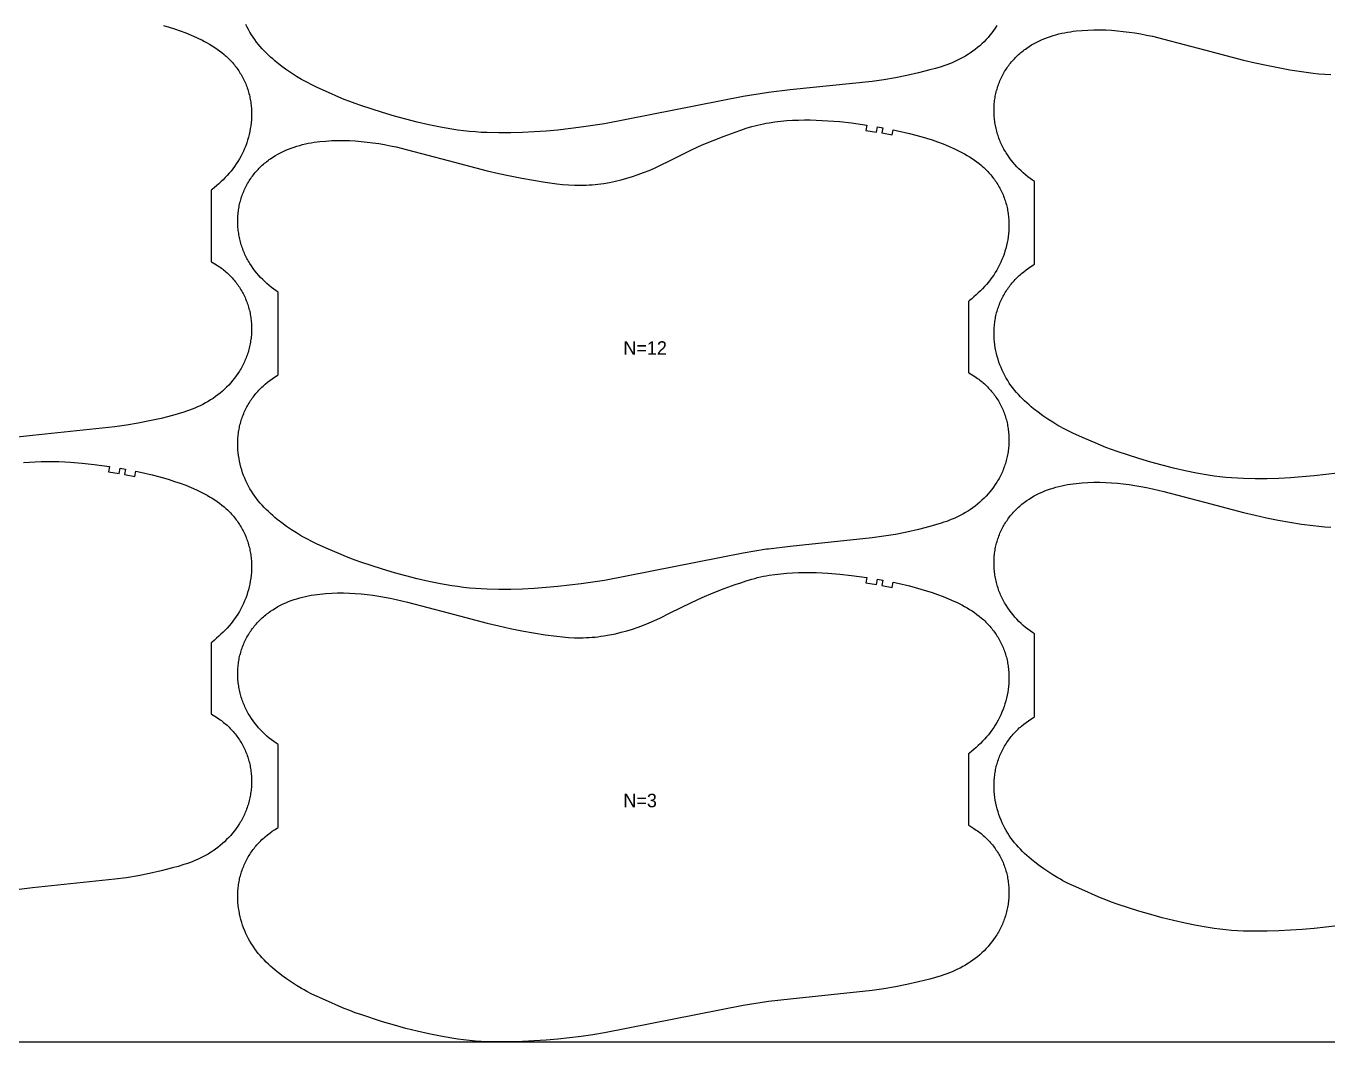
# Model space of a CAD drawing. Header units: inches. Extents: x 0 to 1973, y 0 to 1059.
# Drawn here: x 483.7 to 966.9, y 0 to 377.3 of the extents above; entities that cross this region are included whole.
import ezdxf

# ---------------------------------------------------------------- set-up
doc = ezdxf.new("R2010")
doc.units = ezdxf.units.IN

msp = doc.modelspace()

# ---------------------------------------------------------------- linework, layer by layer
at = {"layer": '1'}
for points in [[(0.5, 0), (1973.0375, 0), (1973.0375, 1058.8082), (0.5, 1058.8082), (0.5, 0)], [(833.641, 248.4945), (835.5164, 247.3669), (836.424, 246.7556), (836.8695, 246.4382), (837.3093, 246.113), (837.7431, 245.78), (838.1708, 245.4391), (838.5921, 245.0905), (839.0069, 244.7342), (839.4148, 244.3702), (839.8159, 243.9984), (840.2098, 243.619), (840.5963, 243.232), (840.9754, 242.8377), (841.3469, 242.4361), (841.7105, 242.0274), (842.0661, 241.6117), (842.4136, 241.1893), (842.7528, 240.7602), (843.0835, 240.3246), (843.4056, 239.8826), (843.7189, 239.4343), (844.0232, 238.98), (844.3184, 238.5198), (844.6043, 238.0538), (844.8807, 237.5821), (845.1475, 237.1049), (845.4045, 236.6224), (845.6517, 236.1348), (845.889, 235.6423), (846.1164, 235.145), (846.3339, 234.6433), (846.5413, 234.1373), (846.7387, 233.6272), (846.926, 233.1133), (847.1032, 232.5958), (847.2702, 232.075), (847.427, 231.5509), (847.5735, 231.0239), (847.7097, 230.4941), (847.8356, 229.9618), (847.9511, 229.4271), (848.0562, 228.8904), (848.1508, 228.3518), (848.235, 227.8116), (848.3088, 227.2698), (848.3723, 226.7267), (848.4254, 226.1825), (848.4682, 225.6373), (848.5008, 225.0914), (848.5232, 224.5449), (848.5354, 223.9981), (848.5375, 223.4511), (848.5295, 222.9041), (848.5114, 222.3573), (848.4833, 221.8109), (848.4452, 221.2651), (848.3972, 220.72), (848.3392, 220.1759), (848.2714, 219.6329), (848.1937, 219.0912), (848.1062, 218.5511), (848.0089, 218.0127), (847.9018, 217.4761), (847.7849, 216.9417), (847.6584, 216.4095), (847.522, 215.8798), (847.376, 215.3528), (847.2204, 214.8286), (847.055, 214.3074), (846.8801, 213.7895), (846.6955, 213.2749), (846.5014, 212.764), (846.2977, 212.2568), (846.0845, 211.7537), (845.8618, 211.2546), (845.6298, 210.7599), (845.3885, 210.2695), (845.1383, 209.7836), (844.8792, 209.3022), (844.6115, 208.8255), (844.3353, 208.3536), (844.0507, 207.8865), (843.4572, 206.9673), (842.8325, 206.0687), (842.1777, 205.1915), (841.4944, 204.3365), (840.7837, 203.5044), (840.0467, 202.6959), (839.2842, 201.9116), (838.4973, 201.1519), (837.6867, 200.4175), (836.8534, 199.709), (835.9984, 199.027), (835.1224, 198.3719), (834.2266, 197.7444), (833.5375, 197.2924), (833.312, 197.1445), (832.3798, 196.5721), (831.431, 196.0272), (830.467, 195.5098), (829.4887, 195.0198), (828.4975, 194.5572), (827.4944, 194.1221), (826.4805, 193.7139), (825.4572, 193.3304), (824.4254, 192.9691), (823.3865, 192.6274), (821.2917, 191.9925), (819.1821, 191.4047), (814.943, 190.3171), (810.6787, 189.3426), (806.3871, 188.4892), (802.0712, 187.7689), (797.7358, 187.183), (767.274, 183.9813), (759.2903, 183.04), (758.5841, 182.9567), (749.9448, 181.5644), (698.428, 171.4224), (694.1073, 170.7335), (689.7741, 170.1236), (681.0835, 169.0989), (676.725, 168.7141), (672.3594, 168.4179), (667.9893, 168.2048), (663.6155, 168.076), (659.2396, 168.04), (654.8653, 168.1297), (652.6802, 168.2332), (650.4975, 168.3789), (648.3182, 168.5679), (646.1433, 168.8014), (643.9735, 169.0796), (641.8093, 169.3998), (637.4985, 170.1518), (633.2122, 171.0304), (628.9488, 172.0143), (624.7068, 173.0872), (620.4881, 174.247), (616.01, 175.5788), (607.9648, 178.1823), (605.9027, 178.9125), (603.8562, 179.6825), (601.8277, 180.4981), (599.8136, 181.35), (596.0115, 183.04), (591.813, 184.9061), (589.8375, 185.8451), (587.8889, 186.8358), (586.9275, 187.3558), (585.9753, 187.8926), (584.0983, 189.0146), (582.258, 190.1974), (580.4544, 191.4367), (578.6886, 192.7293), (577.3, 193.8159), (576.9655, 194.0777), (576.1218, 194.774), (575.291, 195.4857), (574.4739, 196.2133), (573.6711, 196.9573), (572.8837, 197.7181), (572.1135, 198.4964), (571.3625, 199.2927), (570.6328, 200.1077), (569.9264, 200.942), (569.2455, 201.7963), (568.592, 202.671), (567.9681, 203.567), (567.3754, 204.4843), (566.8144, 205.422), (566.2851, 206.3787), (565.7877, 207.353), (565.3222, 208.3436), (564.8887, 209.349), (564.4873, 210.3678), (564.118, 211.3988), (563.7811, 212.4405), (563.477, 213.4919), (563.2064, 214.5521), (562.9699, 215.6201), (562.768, 216.695), (562.6014, 217.7757), (562.4708, 218.8614), (562.3765, 219.951), (562.3194, 221.0435), (562.3, 222.1376), (562.3046, 222.6846), (562.3188, 223.2315), (562.3428, 223.778), (562.3765, 224.3239), (562.4201, 224.8691), (562.4737, 225.4132), (562.5372, 225.9562), (562.6108, 226.4979), (562.6946, 227.038), (562.7886, 227.5764), (562.8929, 228.1129), (563.0076, 228.6473), (563.1327, 229.1794), (563.2682, 229.709), (563.4139, 230.2359), (563.5698, 230.76), (563.7358, 231.281), (563.9119, 231.7988), (564.0978, 232.3131), (564.2935, 232.8239), (564.499, 233.3309), (564.7142, 233.8339), (564.9389, 234.3327), (565.1731, 234.8272), (565.4167, 235.3172), (565.6696, 235.8024), (565.9317, 236.2827), (566.2029, 236.758), (566.4831, 237.2279), (566.7723, 237.6924), (567.0702, 238.1514), (567.3767, 238.6046), (567.6917, 239.052), (568.0151, 239.4933), (568.3466, 239.9284), (568.6862, 240.3573), (569.0338, 240.7796), (569.3891, 241.1953), (569.7521, 241.6043), (570.1227, 242.0063), (570.5006, 242.4013), (570.8857, 242.789), (571.2779, 243.1694), (571.6771, 243.5423), (572.0831, 243.9075), (572.4957, 244.2653), (573.3394, 244.9589), (574.2062, 245.6246), (575.0939, 246.2635), (576.0004, 246.8771), (576.9236, 247.4666), (577.3, 247.6941), (577.3, 278.4994), (576.6109, 278.9514), (575.7151, 279.579), (574.8391, 280.234), (573.9841, 280.916), (573.1508, 281.6245), (572.3402, 282.3589), (571.5533, 283.1186), (570.7908, 283.903), (570.0538, 284.7115), (569.3431, 285.5435), (568.6598, 286.3985), (568.0051, 287.2757), (567.3803, 288.1743), (566.7868, 289.0935), (566.5023, 289.5606), (566.226, 290.0325), (565.9583, 290.5092), (565.6992, 290.9906), (565.449, 291.4765), (565.2078, 291.9669), (564.9757, 292.4617), (564.753, 292.9607), (564.5398, 293.4638), (564.3361, 293.971), (564.142, 294.4819), (563.9574, 294.9965), (563.7825, 295.5144), (563.6171, 296.0356), (563.4615, 296.5598), (563.3155, 297.0868), (563.1791, 297.6165), (563.0526, 298.1487), (562.9357, 298.6832), (562.8286, 299.2197), (562.7313, 299.7581), (562.6438, 300.2983), (562.5661, 300.8399), (562.4983, 301.3829), (562.4403, 301.927), (562.3923, 302.4721), (562.3542, 303.0179), (562.3261, 303.5643), (562.308, 304.1111), (562.3, 304.6581), (562.3021, 305.2051), (562.3143, 305.752), (562.3367, 306.2984), (562.3693, 306.8443), (562.4121, 307.3895), (562.4652, 307.9337), (562.5287, 308.4768), (562.6025, 309.0186), (562.6867, 309.5589), (562.7813, 310.0975), (562.8864, 310.6342), (563.0019, 311.1688), (563.1278, 311.7011), (563.264, 312.2309), (563.4105, 312.7579), (563.5673, 313.282), (563.7343, 313.8029), (563.9115, 314.3204), (564.0988, 314.8342), (564.2962, 315.3443), (564.5036, 315.8503), (564.7211, 316.352), (564.9485, 316.8493), (565.1858, 317.3418), (565.433, 317.8295), (565.69, 318.312), (565.9568, 318.7891), (566.2332, 319.2608), (566.5191, 319.7268), (566.8143, 320.1871), (567.1186, 320.6414), (567.4319, 321.0896), (567.754, 321.5316), (568.0847, 321.9672), (568.4239, 322.3963), (568.7714, 322.8188), (569.127, 323.2344), (569.4906, 323.6431), (569.8621, 324.0447), (570.2412, 324.439), (570.6277, 324.826), (571.0216, 325.2054), (571.4227, 325.5772), (571.8306, 325.9412), (572.2454, 326.2976), (572.6667, 326.6462), (573.0944, 326.987), (573.5282, 327.32), (573.968, 327.6452), (574.4135, 327.9626), (575.3211, 328.5739), (576.2493, 329.1536), (577.1965, 329.7015), (578.1612, 330.2175), (579.1418, 330.7016), (580.1371, 331.1542), (581.1459, 331.5759), (582.167, 331.9672), (583.1992, 332.3287), (584.2413, 332.6609), (585.2921, 332.9645), (586.3505, 333.2399), (587.4153, 333.488), (588.4859, 333.7098), (589.5614, 333.9067), (590.6413, 334.0802), (591.7249, 334.2315), (592.8116, 334.3619), (594.9912, 334.5658), (597.1755, 334.7009), (599.3621, 334.7703), (601.5495, 334.7753), (603.7358, 334.7172), (605.9197, 334.5979), (608.1002, 334.4218), (610.2763, 334.1934), (612.4473, 333.9177), (614.6123, 333.5983), (616.7701, 333.2354), (618.9197, 332.828), (621.0598, 332.3753), (625.312, 331.3475), (640.3881, 327.3812), (654.9342, 323.5543), (659.1909, 322.5412), (663.465, 321.6034), (667.7559, 320.7469), (672.0617, 319.9694), (676.3812, 319.2745), (680.7185, 318.6974), (682.8952, 318.4674), (685.0763, 318.2896), (687.2607, 318.176), (688.3536, 318.147), (689.4468, 318.1385), (690.54, 318.1517), (691.633, 318.1867), (692.7253, 318.243), (693.8164, 318.3203), (694.906, 318.4183), (695.9937, 318.5366), (697.0789, 318.6749), (698.1614, 318.8328), (700.3167, 319.2058), (702.4582, 319.6516), (704.5848, 320.1657), (706.6954, 320.7437), (708.7887, 321.382), (710.8625, 322.0806), (712.9141, 322.8402), (714.941, 323.6616), (716.9421, 324.5431), (718.922, 325.4725), (722.7791, 327.3812), (730.688, 331.295), (734.6764, 333.0939), (738.713, 334.7831), (742.7869, 336.3778), (746.8954, 337.8841), (748.9631, 338.6025), (751.0427, 339.2841), (753.1372, 339.9134), (754.1911, 340.2036), (755.2499, 340.4748), (756.3139, 340.7256), (757.3828, 340.9561), (758.456, 341.1668), (759.5331, 341.3584), (761.6969, 341.6859), (763.8702, 341.9431), (766.0495, 342.1348), (768.233, 342.2672), (770.4193, 342.3471), (772.607, 342.3812), (774.795, 342.3751), (776.9823, 342.3296), (779.1683, 342.2446), (781.3523, 342.1197), (785.7124, 341.7565), (790.0615, 341.2719), (795.7751, 340.4968), (795.48, 338.5187), (799.3918, 337.8965), (799.7254, 339.8685), (801.6956, 339.5241), (801.3402, 337.5559), (805.2169, 336.806), (805.6227, 338.7644), (807.3201, 338.4017), (811.5766, 337.3903), (815.7995, 336.2427), (817.8971, 335.6181), (819.9822, 334.9541), (822.0513, 334.244), (824.1012, 333.4812), (826.128, 332.6594), (828.1275, 331.7731), (829.1156, 331.3041), (830.0951, 330.817), (831.0655, 330.3111), (832.0261, 329.7859), (832.9762, 329.2404), (833.9139, 328.6736), (834.8371, 328.0841), (835.7436, 327.4705), (836.6313, 326.8316), (837.4981, 326.1659), (838.3418, 325.4723), (838.7544, 325.1146), (839.1604, 324.7493), (839.5596, 324.3764), (839.9518, 323.9961), (840.3369, 323.6083), (840.7148, 323.2134), (841.0854, 322.8113), (841.4484, 322.4024), (841.8037, 321.9866), (842.1513, 321.5643), (842.4909, 321.1355), (842.8224, 320.7003), (843.1458, 320.259), (843.4608, 319.8116), (843.7673, 319.3584), (844.0652, 318.8995), (844.3544, 318.4349), (844.6346, 317.965), (844.9058, 317.4897), (845.1679, 317.0094), (845.4208, 316.5242), (845.6644, 316.0342), (845.8986, 315.5397), (846.1233, 315.0409), (846.3385, 314.5379), (846.544, 314.0309), (846.7397, 313.5201), (846.9256, 313.0058), (847.1017, 312.488), (847.2677, 311.967), (847.4236, 311.4429), (847.5693, 310.916), (847.7048, 310.3864), (847.8299, 309.8543), (847.9446, 309.32), (848.0489, 308.7835), (848.1429, 308.2451), (848.2267, 307.7049), (848.3003, 307.1633), (848.3638, 306.6203), (848.4174, 306.0761), (848.461, 305.531), (848.4947, 304.985), (848.5187, 304.4386), (848.5329, 303.8917), (848.5375, 303.3446), (848.5181, 302.2506), (848.461, 301.158), (848.3668, 300.0684), (848.2361, 298.9827), (848.0695, 297.902), (847.8676, 296.8271), (847.6311, 295.7591), (847.3605, 294.6989), (847.0564, 293.6475), (846.7195, 292.6058), (846.3502, 291.5749), (845.9488, 290.556), (845.5153, 289.5506), (845.0498, 288.5601), (844.5524, 287.5857), (844.0231, 286.629), (843.4621, 285.6913), (842.8694, 284.774), (842.2455, 283.8781), (841.592, 283.0033), (840.9111, 282.1491), (840.2047, 281.3147), (839.475, 280.4997), (838.724, 279.7034), (837.9538, 278.9251), (837.1664, 278.1643), (836.3636, 277.4203), (835.5465, 276.6927), (834.7157, 275.981), (833.872, 275.2847), (833.5375, 275.0229), (833.5375, 248.5498), (833.641, 248.4945)], [(833.641, 80.4545), (835.5164, 79.3269), (836.424, 78.7156), (836.8695, 78.3982), (837.3093, 78.073), (837.7431, 77.74), (838.1708, 77.3991), (838.5921, 77.0505), (839.0069, 76.6942), (839.4148, 76.3302), (839.8159, 75.9584), (840.2098, 75.579), (840.5963, 75.192), (840.9754, 74.7977), (841.3469, 74.3961), (841.7105, 73.9874), (842.0661, 73.5717), (842.4136, 73.1493), (842.7528, 72.7202), (843.0835, 72.2846), (843.4056, 71.8426), (843.7189, 71.3943), (844.0232, 70.94), (844.3184, 70.4798), (844.6043, 70.0138), (844.8807, 69.5421), (845.1475, 69.0649), (845.4045, 68.5824), (845.6517, 68.0948), (845.889, 67.6023), (846.1164, 67.105), (846.3339, 66.6033), (846.5413, 66.0973), (846.7387, 65.5872), (846.926, 65.0733), (847.1032, 64.5558), (847.2702, 64.035), (847.427, 63.5109), (847.5735, 62.9839), (847.7097, 62.4541), (847.8356, 61.9218), (847.9511, 61.3871), (848.0562, 60.8504), (848.1508, 60.3118), (848.235, 59.7716), (848.3088, 59.2298), (848.3723, 58.6867), (848.4254, 58.1425), (848.4682, 57.5973), (848.5008, 57.0514), (848.5232, 56.5049), (848.5354, 55.9581), (848.5375, 55.4111), (848.5295, 54.8641), (848.5114, 54.3173), (848.4833, 53.7709), (848.4452, 53.2251), (848.3972, 52.68), (848.3392, 52.1359), (848.2714, 51.5929), (848.1937, 51.0512), (848.1062, 50.5111), (848.0089, 49.9727), (847.9018, 49.4361), (847.7849, 48.9017), (847.6584, 48.3695), (847.522, 47.8398), (847.376, 47.3128), (847.2204, 46.7886), (847.055, 46.2674), (846.8801, 45.7495), (846.6955, 45.2349), (846.5014, 44.724), (846.2977, 44.2168), (846.0845, 43.7137), (845.8618, 43.2146), (845.6298, 42.7199), (845.3885, 42.2295), (845.1383, 41.7436), (844.8792, 41.2622), (844.6115, 40.7855), (844.3353, 40.3136), (844.0507, 39.8465), (843.4572, 38.9273), (842.8325, 38.0287), (842.1777, 37.1515), (841.4944, 36.2965), (840.7837, 35.4644), (840.0467, 34.6559), (839.2842, 33.8716), (838.4973, 33.1119), (837.6867, 32.3775), (836.8534, 31.669), (835.9984, 30.987), (835.1224, 30.3319), (834.2266, 29.7044), (833.5375, 29.2524), (833.312, 29.1045), (832.3798, 28.5321), (831.431, 27.9872), (830.467, 27.4698), (829.4887, 26.9798), (828.4975, 26.5172), (827.4944, 26.0821), (826.4805, 25.6739), (825.4572, 25.2904), (824.4254, 24.9291), (823.3865, 24.5874), (821.2917, 23.9525), (819.1821, 23.3647), (814.943, 22.2771), (810.6787, 21.3026), (806.3871, 20.4492), (802.0712, 19.7289), (797.7358, 19.143), (767.274, 15.9413), (759.2903, 15), (758.5841, 14.9167), (749.9448, 13.5244), (698.428, 3.3824), (694.1073, 2.6935), (689.7741, 2.0836), (681.0835, 1.0589), (676.725, 0.6741), (672.3594, 0.3779), (667.9893, 0.1648), (663.6155, 0.036), (659.2396, 0), (654.8653, 0.0897), (652.6802, 0.1932), (650.4975, 0.3389), (648.3182, 0.5279), (646.1433, 0.7614), (643.9735, 1.0396), (641.8093, 1.3598), (637.4985, 2.1118), (633.2122, 2.9904), (628.9488, 3.9743), (624.7068, 5.0472), (620.4881, 6.207), (616.01, 7.5388), (607.9648, 10.1423), (605.9027, 10.8725), (603.8562, 11.6425), (601.8277, 12.4581), (599.8136, 13.31), (596.0115, 15), (591.813, 16.8661), (589.8375, 17.8051), (587.8889, 18.7958), (586.9275, 19.3158), (585.9753, 19.8526), (584.0983, 20.9746), (582.258, 22.1574), (580.4544, 23.3967), (578.6886, 24.6893), (577.3, 25.7759), (576.9655, 26.0377), (576.1218, 26.734), (575.291, 27.4457), (574.4739, 28.1733), (573.6711, 28.9173), (572.8837, 29.6781), (572.1135, 30.4564), (571.3625, 31.2527), (570.6328, 32.0677), (569.9264, 32.902), (569.2455, 33.7563), (568.592, 34.631), (567.9681, 35.527), (567.3754, 36.4443), (566.8144, 37.382), (566.2851, 38.3387), (565.7877, 39.313), (565.3222, 40.3036), (564.8887, 41.309), (564.4873, 42.3278), (564.118, 43.3588), (563.7811, 44.4005), (563.477, 45.4519), (563.2064, 46.5121), (562.9699, 47.5801), (562.768, 48.655), (562.6014, 49.7357), (562.4708, 50.8214), (562.3765, 51.911), (562.3194, 53.0035), (562.3, 54.0976), (562.3046, 54.6446), (562.3188, 55.1915), (562.3428, 55.738), (562.3765, 56.2839), (562.4201, 56.8291), (562.4737, 57.3732), (562.5372, 57.9162), (562.6108, 58.4579), (562.6946, 58.998), (562.7886, 59.5364), (562.8929, 60.0729), (563.0076, 60.6073), (563.1327, 61.1394), (563.2682, 61.669), (563.4139, 62.1959), (563.5698, 62.72), (563.7358, 63.241), (563.9119, 63.7588), (564.0978, 64.2731), (564.2935, 64.7839), (564.499, 65.2909), (564.7142, 65.7939), (564.9389, 66.2927), (565.1731, 66.7872), (565.4167, 67.2772), (565.6696, 67.7624), (565.9317, 68.2427), (566.2029, 68.718), (566.4831, 69.1879), (566.7723, 69.6524), (567.0702, 70.1114), (567.3767, 70.5646), (567.6917, 71.012), (568.0151, 71.4533), (568.3466, 71.8884), (568.6862, 72.3173), (569.0338, 72.7396), (569.3891, 73.1553), (569.7521, 73.5643), (570.1227, 73.9663), (570.5006, 74.3613), (570.8857, 74.749), (571.2779, 75.1294), (571.6771, 75.5023), (572.0831, 75.8675), (572.4957, 76.2253), (573.3394, 76.9189), (574.2062, 77.5846), (575.0939, 78.2235), (576.0004, 78.8371), (576.9236, 79.4266), (577.3, 79.6541), (577.3, 110.4594), (576.6109, 110.9114), (575.7151, 111.539), (574.8391, 112.194), (573.9841, 112.876), (573.1508, 113.5845), (572.3402, 114.3189), (571.5533, 115.0786), (570.7908, 115.863), (570.0538, 116.6715), (569.3431, 117.5035), (568.6598, 118.3585), (568.0051, 119.2357), (567.3803, 120.1343), (566.7868, 121.0535), (566.5023, 121.5206), (566.226, 121.9925), (565.9583, 122.4692), (565.6992, 122.9506), (565.449, 123.4365), (565.2078, 123.9269), (564.9757, 124.4217), (564.753, 124.9207), (564.5398, 125.4238), (564.3361, 125.931), (564.142, 126.4419), (563.9574, 126.9565), (563.7825, 127.4744), (563.6171, 127.9956), (563.4615, 128.5198), (563.3155, 129.0468), (563.1791, 129.5765), (563.0526, 130.1087), (562.9357, 130.6432), (562.8286, 131.1797), (562.7313, 131.7181), (562.6438, 132.2583), (562.5661, 132.7999), (562.4983, 133.3429), (562.4403, 133.887), (562.3923, 134.4321), (562.3542, 134.9779), (562.3261, 135.5243), (562.308, 136.0711), (562.3, 136.6181), (562.3021, 137.1651), (562.3143, 137.712), (562.3367, 138.2584), (562.3693, 138.8043), (562.4121, 139.3495), (562.4652, 139.8937), (562.5287, 140.4368), (562.6025, 140.9786), (562.6867, 141.5189), (562.7813, 142.0575), (562.8864, 142.5942), (563.0019, 143.1288), (563.1278, 143.6611), (563.264, 144.1909), (563.4105, 144.7179), (563.5673, 145.242), (563.7343, 145.7629), (563.9115, 146.2804), (564.0988, 146.7942), (564.2962, 147.3043), (564.5036, 147.8103), (564.7211, 148.312), (564.9485, 148.8093), (565.1858, 149.3018), (565.433, 149.7895), (565.69, 150.272), (565.9568, 150.7491), (566.2332, 151.2208), (566.5191, 151.6868), (566.8143, 152.1471), (567.1186, 152.6014), (567.4319, 153.0496), (567.754, 153.4916), (568.0847, 153.9272), (568.4239, 154.3563), (568.7714, 154.7788), (569.127, 155.1944), (569.4906, 155.6031), (569.8621, 156.0047), (570.2412, 156.399), (570.6277, 156.786), (571.0216, 157.1654), (571.4227, 157.5372), (571.8306, 157.9012), (572.2454, 158.2576), (572.6667, 158.6062), (573.0944, 158.947), (573.5282, 159.28), (573.968, 159.6052), (574.4135, 159.9226), (575.3211, 160.5339), (576.2493, 161.1136), (577.1965, 161.6615), (578.1612, 162.1775), (579.1418, 162.6616), (580.1371, 163.1142), (581.1459, 163.5359), (582.167, 163.9272), (583.1992, 164.2887), (584.2413, 164.6209), (585.2921, 164.9245), (586.3505, 165.1999), (587.4153, 165.448), (588.4859, 165.6698), (589.5614, 165.8667), (590.6413, 166.0402), (591.7249, 166.1915), (592.8116, 166.3219), (594.9912, 166.5258), (597.1755, 166.6609), (599.3621, 166.7303), (601.5495, 166.7353), (603.7358, 166.6772), (605.9197, 166.5579), (608.1002, 166.3818), (610.2763, 166.1534), (612.4473, 165.8777), (614.6123, 165.5583), (616.7701, 165.1954), (618.9197, 164.788), (621.0598, 164.3353), (625.312, 163.3075), (640.3881, 159.3412), (654.9342, 155.5143), (659.1909, 154.5012), (663.465, 153.5634), (667.7559, 152.7069), (672.0617, 151.9294), (676.3812, 151.2345), (680.7185, 150.6574), (682.8952, 150.4274), (685.0763, 150.2496), (687.2607, 150.136), (688.3536, 150.107), (689.4468, 150.0985), (690.54, 150.1117), (691.633, 150.1467), (692.7253, 150.203), (693.8164, 150.2803), (694.906, 150.3783), (695.9937, 150.4966), (697.0789, 150.6349), (698.1614, 150.7928), (700.3167, 151.1658), (702.4582, 151.6116), (704.5848, 152.1257), (706.6954, 152.7037), (708.7887, 153.342), (710.8625, 154.0406), (712.9141, 154.8002), (714.941, 155.6216), (716.9421, 156.5031), (718.922, 157.4325), (722.7791, 159.3412), (730.688, 163.255), (734.6764, 165.0539), (738.713, 166.7431), (742.7869, 168.3378), (746.8954, 169.8441), (748.9631, 170.5625), (751.0427, 171.2441), (753.1372, 171.8734), (754.1911, 172.1636), (755.2499, 172.4348), (756.3139, 172.6856), (757.3828, 172.9161), (758.456, 173.1268), (759.5331, 173.3184), (761.6969, 173.6459), (763.8702, 173.9031), (766.0495, 174.0948), (768.233, 174.2272), (770.4193, 174.3071), (772.607, 174.3412), (774.795, 174.3351), (776.9823, 174.2896), (779.1683, 174.2046), (781.3523, 174.0797), (785.7124, 173.7165), (790.0615, 173.2319), (795.7751, 172.4568), (795.48, 170.4787), (799.3918, 169.8565), (799.7254, 171.8285), (801.6956, 171.4841), (801.3402, 169.5159), (805.2169, 168.766), (805.6227, 170.7244), (807.3201, 170.3617), (811.5766, 169.3503), (815.7995, 168.2027), (817.8971, 167.5781), (819.9822, 166.9141), (822.0513, 166.204), (824.1012, 165.4412), (826.128, 164.6194), (828.1275, 163.7331), (829.1156, 163.2641), (830.0951, 162.777), (831.0655, 162.2711), (832.0261, 161.7459), (832.9762, 161.2004), (833.9139, 160.6336), (834.8371, 160.0441), (835.7436, 159.4305), (836.6313, 158.7916), (837.4981, 158.1259), (838.3418, 157.4323), (838.7544, 157.0746), (839.1604, 156.7093), (839.5596, 156.3364), (839.9518, 155.9561), (840.3369, 155.5683), (840.7148, 155.1734), (841.0854, 154.7713), (841.4484, 154.3624), (841.8037, 153.9466), (842.1513, 153.5243), (842.4909, 153.0955), (842.8224, 152.6603), (843.1458, 152.219), (843.4608, 151.7716), (843.7673, 151.3184), (844.0652, 150.8595), (844.3544, 150.3949), (844.6346, 149.925), (844.9058, 149.4497), (845.1679, 148.9694), (845.4208, 148.4842), (845.6644, 147.9942), (845.8986, 147.4997), (846.1233, 147.0009), (846.3385, 146.4979), (846.544, 145.9909), (846.7397, 145.4801), (846.9256, 144.9658), (847.1017, 144.448), (847.2677, 143.927), (847.4236, 143.4029), (847.5693, 142.876), (847.7048, 142.3464), (847.8299, 141.8143), (847.9446, 141.28), (848.0489, 140.7435), (848.1429, 140.2051), (848.2267, 139.6649), (848.3003, 139.1233), (848.3638, 138.5803), (848.4174, 138.0361), (848.461, 137.491), (848.4947, 136.945), (848.5187, 136.3986), (848.5329, 135.8517), (848.5375, 135.3046), (848.5181, 134.2106), (848.461, 133.118), (848.3668, 132.0284), (848.2361, 130.9427), (848.0695, 129.862), (847.8676, 128.7871), (847.6311, 127.7191), (847.3605, 126.6589), (847.0564, 125.6075), (846.7195, 124.5658), (846.3502, 123.5349), (845.9488, 122.516), (845.5153, 121.5106), (845.0498, 120.5201), (844.5524, 119.5457), (844.0231, 118.589), (843.4621, 117.6513), (842.8694, 116.734), (842.2455, 115.8381), (841.592, 114.9633), (840.9111, 114.1091), (840.2047, 113.2747), (839.475, 112.4597), (838.724, 111.6634), (837.9538, 110.8851), (837.1664, 110.1243), (836.3636, 109.3803), (835.5465, 108.6527), (834.7157, 107.941), (833.872, 107.2447), (833.5375, 106.9829), (833.5375, 80.5098), (833.641, 80.4545)]]:
    msp.add_lwpolyline(points, close=True, dxfattribs=at)
for points in [[(534.6995, 377.5097), (536.7971, 376.8851), (538.8822, 376.2211), (540.9513, 375.511), (543.0012, 374.7482), (545.028, 373.9264), (547.0275, 373.0401), (548.0156, 372.5711), (548.9951, 372.084), (549.9655, 371.5781), (550.9261, 371.0529), (551.8762, 370.5074), (552.8139, 369.9406), (553.7371, 369.3511), (554.6436, 368.7375), (555.5313, 368.0986), (556.3981, 367.4329), (557.2418, 366.7393), (557.6544, 366.3816), (558.0604, 366.0163), (558.4596, 365.6434), (558.8518, 365.2631), (559.2369, 364.8753), (559.6148, 364.4804), (559.9854, 364.0783), (560.3484, 363.6694), (560.7037, 363.2536), (561.0513, 362.8313), (561.3909, 362.4025), (561.7224, 361.9673), (562.0458, 361.526), (562.3608, 361.0786), (562.6673, 360.6254), (562.9652, 360.1665), (563.2544, 359.7019), (563.5346, 359.232), (563.8058, 358.7567), (564.0679, 358.2764), (564.3208, 357.7912), (564.5644, 357.3012), (564.7986, 356.8067), (565.0233, 356.3079), (565.2385, 355.8049), (565.444, 355.2979), (565.6397, 354.7871), (565.8256, 354.2728), (566.0017, 353.755), (566.1677, 353.234), (566.3236, 352.7099), (566.4693, 352.183), (566.6048, 351.6534), (566.7299, 351.1213), (566.8446, 350.587), (566.9489, 350.0505), (567.0429, 349.5121), (567.1267, 348.9719), (567.2003, 348.4303), (567.2638, 347.8873), (567.3174, 347.3431), (567.361, 346.798), (567.3947, 346.252), (567.4187, 345.7056), (567.4329, 345.1587), (567.4375, 344.6116), (567.4181, 343.5176), (567.361, 342.425), (567.2668, 341.3354), (567.1361, 340.2497), (566.9695, 339.169), (566.7676, 338.0941), (566.5311, 337.0261), (566.2605, 335.9659), (565.9564, 334.9145), (565.6195, 333.8728), (565.2502, 332.8419), (564.8488, 331.823), (564.4153, 330.8176), (563.9498, 329.8271), (563.4524, 328.8527), (562.9231, 327.896), (562.3621, 326.9583), (561.7694, 326.041), (561.1455, 325.1451), (560.492, 324.2703), (559.8111, 323.4161), (559.1047, 322.5817), (558.375, 321.7667), (557.624, 320.9704), (556.8538, 320.1921), (556.0664, 319.4313), (555.2636, 318.6873), (554.4465, 317.9597), (553.6157, 317.248), (552.772, 316.5517), (552.4375, 316.2899), (552.4375, 289.8168), (552.541, 289.7615), (552.541, 289.7615), (554.4164, 288.6339), (555.324, 288.0226), (555.7695, 287.7052), (556.2093, 287.38), (556.6431, 287.047), (557.0708, 286.7061), (557.4921, 286.3575), (557.9069, 286.0012), (558.3148, 285.6372), (558.7159, 285.2654), (559.1098, 284.886), (559.4963, 284.499), (559.8754, 284.1047), (560.2469, 283.7031), (560.6105, 283.2944), (560.9661, 282.8787), (561.3136, 282.4563), (561.6528, 282.0272), (561.9835, 281.5916), (562.3056, 281.1496), (562.6189, 280.7013), (562.9232, 280.247), (563.2184, 279.7868), (563.5043, 279.3208), (563.7807, 278.8491), (564.0475, 278.3719), (564.3045, 277.8894), (564.5517, 277.4018), (564.789, 276.9093), (565.0164, 276.412), (565.2339, 275.9103), (565.4413, 275.4043), (565.6387, 274.8942), (565.826, 274.3803), (566.0032, 273.8628), (566.1702, 273.342), (566.327, 272.8179), (566.4735, 272.2909), (566.6097, 271.7611), (566.7356, 271.2288), (566.8511, 270.6941), (566.9562, 270.1574), (567.0508, 269.6188), (567.135, 269.0786), (567.2088, 268.5368), (567.2723, 267.9937), (567.3254, 267.4495), (567.3682, 266.9043), (567.4008, 266.3584), (567.4232, 265.8119), (567.4354, 265.2651), (567.4375, 264.7181), (567.4295, 264.1711), (567.4114, 263.6243), (567.3833, 263.0779), (567.3452, 262.5321), (567.2972, 261.987), (567.2392, 261.4429), (567.1714, 260.8999), (567.0937, 260.3582), (567.0062, 259.8181), (566.9089, 259.2797), (566.8018, 258.7431), (566.6849, 258.2087), (566.5584, 257.6765), (566.422, 257.1468), (566.276, 256.6198), (566.1204, 256.0956), (565.955, 255.5744), (565.7801, 255.0565), (565.5955, 254.5419), (565.4014, 254.031), (565.1977, 253.5238), (564.9845, 253.0207), (564.7618, 252.5216), (564.5298, 252.0269), (564.2885, 251.5365), (564.0383, 251.0506), (563.7792, 250.5692), (563.5115, 250.0925), (563.2353, 249.6206), (562.9507, 249.1535), (562.3572, 248.2343), (561.7325, 247.3357), (561.0777, 246.4585), (560.3944, 245.6035), (559.6837, 244.7714), (558.9467, 243.9629), (558.1842, 243.1786), (557.3973, 242.4189), (556.5867, 241.6845), (555.7534, 240.976), (554.8984, 240.294), (554.0224, 239.6389), (553.1266, 239.0114), (552.4375, 238.5594), (552.212, 238.4115), (551.2798, 237.8391), (550.331, 237.2942), (549.367, 236.7768), (548.3887, 236.2868), (547.3975, 235.8242), (546.3944, 235.3891), (545.3805, 234.9809), (544.3572, 234.5974), (543.3254, 234.2361), (542.2865, 233.8944), (540.1917, 233.2595), (538.0821, 232.6717), (533.843, 231.5841), (529.5787, 230.6096), (525.2871, 229.7562), (520.9712, 229.0359), (516.6358, 228.45), (486.174, 225.2483), (478.1903, 224.307)], [(844.0507, 377.4265), (843.4572, 376.5073), (842.8325, 375.6087), (842.1777, 374.7315), (841.4944, 373.8765), (840.7837, 373.0444), (840.0467, 372.2359), (839.2842, 371.4516), (838.4973, 370.6919), (837.6867, 369.9575), (836.8534, 369.249), (835.9984, 368.567), (835.1224, 367.9119), (834.2266, 367.2844), (833.5375, 366.8324), (833.312, 366.6845), (832.3798, 366.1121), (831.431, 365.5672), (830.467, 365.0498), (829.4887, 364.5598), (828.4975, 364.0972), (827.4944, 363.6621), (826.4805, 363.2539), (825.4572, 362.8704), (824.4254, 362.5091), (823.3865, 362.1674), (821.2917, 361.5325), (819.1821, 360.9447), (814.943, 359.8571), (810.6787, 358.8826), (806.3871, 358.0292), (802.0712, 357.3089), (797.7358, 356.723), (767.274, 353.5213), (759.2903, 352.58), (758.5841, 352.4967), (749.9448, 351.1044), (698.428, 340.9624), (694.1073, 340.2735), (689.7741, 339.6636), (681.0835, 338.6389), (676.725, 338.2541), (672.3594, 337.9579), (667.9893, 337.7448), (663.6155, 337.616), (659.2396, 337.58), (654.8653, 337.6697), (652.6802, 337.7732), (650.4975, 337.9189), (648.3182, 338.1079), (646.1433, 338.3414), (643.9735, 338.6196), (641.8093, 338.9398), (637.4985, 339.6918), (633.2122, 340.5704), (628.9488, 341.5543), (624.7068, 342.6272), (620.4881, 343.787), (616.01, 345.1188), (607.9648, 347.7223), (605.9027, 348.4525), (603.8562, 349.2225), (601.8277, 350.0381), (599.8136, 350.89), (596.0115, 352.58), (591.813, 354.4461), (589.8375, 355.3851), (587.8889, 356.3758), (586.9275, 356.8958), (585.9753, 357.4326), (584.0983, 358.5546), (582.258, 359.7374), (580.4544, 360.9767), (578.6886, 362.2693), (577.3, 363.3559), (576.9655, 363.6177), (576.1218, 364.314), (575.291, 365.0257), (574.4739, 365.7533), (573.6711, 366.4973), (572.8837, 367.2581), (572.1135, 368.0364), (571.3625, 368.8327), (570.6328, 369.6477), (569.9264, 370.482), (569.2455, 371.3363), (568.592, 372.211), (567.9681, 373.107), (567.3754, 374.0243), (566.8144, 374.962), (566.2851, 375.9187), (565.7877, 376.893), (565.3222, 377.8836)], [(970.4741, 211.2166), (961.7835, 210.1919), (957.425, 209.8071), (953.0594, 209.5109), (948.6893, 209.2978), (944.3155, 209.169), (939.9396, 209.133), (935.5653, 209.2227), (933.3802, 209.3262), (931.1975, 209.4719), (929.0182, 209.6609), (926.8433, 209.8944), (924.6735, 210.1726), (922.5093, 210.4928), (918.1985, 211.2448), (913.9122, 212.1234), (909.6488, 213.1073), (905.4068, 214.1802), (901.1881, 215.34), (896.71, 216.6718), (888.6648, 219.2753), (886.6027, 220.0055), (884.5562, 220.7755), (882.5277, 221.5911), (880.5136, 222.443), (876.7115, 224.133), (872.513, 225.9991), (870.5375, 226.9381), (868.5889, 227.9288), (867.6275, 228.4488), (866.6753, 228.9856), (864.7983, 230.1076), (862.958, 231.2904), (861.1544, 232.5297), (859.3886, 233.8223), (858, 234.9089), (857.6655, 235.1707), (856.8218, 235.867), (855.991, 236.5787), (855.1739, 237.3063), (854.3711, 238.0503), (853.5837, 238.8111), (852.8135, 239.5894), (852.0625, 240.3857), (851.3328, 241.2007), (850.6264, 242.035), (849.9455, 242.8893), (849.292, 243.764), (848.6681, 244.66), (848.0754, 245.5773), (847.5144, 246.515), (846.9851, 247.4717), (846.4877, 248.446), (846.0222, 249.4366), (845.5887, 250.442), (845.1873, 251.4608), (844.818, 252.4918), (844.4811, 253.5335), (844.177, 254.5849), (843.9064, 255.6451), (843.6699, 256.7131), (843.468, 257.788), (843.3014, 258.8687), (843.1708, 259.9544), (843.0765, 261.044), (843.0194, 262.1365), (843, 263.2306), (843.0046, 263.7776), (843.0188, 264.3245), (843.0428, 264.871), (843.0765, 265.4169), (843.1201, 265.9621), (843.1737, 266.5062), (843.2372, 267.0492), (843.3108, 267.5909), (843.3946, 268.131), (843.4886, 268.6694), (843.5929, 269.2059), (843.7076, 269.7403), (843.8327, 270.2724), (843.9682, 270.802), (844.1139, 271.3289), (844.2698, 271.853), (844.4358, 272.374), (844.6119, 272.8918), (844.7978, 273.4061), (844.9935, 273.9169), (845.199, 274.4239), (845.4142, 274.9269), (845.6389, 275.4257), (845.8731, 275.9202), (846.1167, 276.4102), (846.3696, 276.8954), (846.6317, 277.3757), (846.9029, 277.851), (847.1831, 278.3209), (847.4723, 278.7854), (847.7702, 279.2444), (848.0767, 279.6976), (848.3917, 280.145), (848.7151, 280.5863), (849.0466, 281.0214), (849.3862, 281.4503), (849.7338, 281.8726), (850.0891, 282.2883), (850.4521, 282.6973), (850.8227, 283.0993), (851.2006, 283.4943), (851.5857, 283.882), (851.9779, 284.2624), (852.3771, 284.6353), (852.7831, 285.0005), (853.1957, 285.3583), (854.0394, 286.0519), (854.9062, 286.7176), (855.7939, 287.3565), (856.7004, 287.9701), (857.6236, 288.5596), (858, 288.7871), (858, 319.5924), (857.3109, 320.0444), (856.4151, 320.672), (855.5391, 321.327), (854.6841, 322.009), (853.8508, 322.7175), (853.0402, 323.4519), (852.2533, 324.2116), (851.4908, 324.996), (850.7538, 325.8045), (850.0431, 326.6365), (849.3598, 327.4915), (848.7051, 328.3687), (848.0803, 329.2673), (847.4868, 330.1865), (847.2023, 330.6536), (846.926, 331.1255), (846.6583, 331.6022), (846.3992, 332.0836), (846.149, 332.5695), (845.9078, 333.0599), (845.6757, 333.5547), (845.453, 334.0537), (845.2398, 334.5568), (845.0361, 335.064), (844.842, 335.5749), (844.6574, 336.0895), (844.4825, 336.6074), (844.3171, 337.1286), (844.1615, 337.6528), (844.0155, 338.1798), (843.8791, 338.7095), (843.7526, 339.2417), (843.6357, 339.7762), (843.5286, 340.3127), (843.4313, 340.8511), (843.3438, 341.3913), (843.2661, 341.9329), (843.1983, 342.4759), (843.1403, 343.02), (843.0923, 343.5651), (843.0542, 344.1109), (843.0261, 344.6573), (843.008, 345.2041), (843, 345.7511), (843.0021, 346.2981), (843.0143, 346.845), (843.0367, 347.3914), (843.0693, 347.9373), (843.1121, 348.4825), (843.1652, 349.0267), (843.2287, 349.5698), (843.3025, 350.1116), (843.3867, 350.6519), (843.4813, 351.1905), (843.5864, 351.7272), (843.7019, 352.2618), (843.8278, 352.7941), (843.964, 353.3239), (844.1105, 353.8509), (844.2673, 354.375), (844.4343, 354.8959), (844.6115, 355.4134), (844.7988, 355.9272), (844.9962, 356.4373), (845.2036, 356.9433), (845.4211, 357.445), (845.6485, 357.9423), (845.8858, 358.4348), (846.133, 358.9225), (846.39, 359.405), (846.6568, 359.8821), (846.9332, 360.3538), (847.2191, 360.8198), (847.5143, 361.2801), (847.8186, 361.7344), (848.1319, 362.1826), (848.454, 362.6246), (848.7847, 363.0602), (849.1239, 363.4893), (849.4714, 363.9118), (849.827, 364.3274), (850.1906, 364.7361), (850.5621, 365.1377), (850.9412, 365.532), (851.3277, 365.919), (851.7216, 366.2984), (852.1227, 366.6702), (852.5306, 367.0342), (852.9454, 367.3906), (853.3667, 367.7392), (853.7944, 368.08), (854.2282, 368.413), (854.668, 368.7382), (855.1135, 369.0556), (856.0211, 369.6669), (856.9493, 370.2466), (857.8965, 370.7945), (858.8612, 371.3105), (859.8418, 371.7946), (860.8371, 372.2472), (861.8459, 372.6689), (862.867, 373.0602), (863.8992, 373.4217), (864.9413, 373.7539), (865.9921, 374.0575), (867.0505, 374.3329), (868.1153, 374.581), (869.1859, 374.8028), (870.2614, 374.9997), (871.3413, 375.1732), (872.4249, 375.3245), (873.5116, 375.4549), (875.6912, 375.6588), (877.8755, 375.7939), (880.0621, 375.8633), (882.2495, 375.8683), (884.4358, 375.8102), (886.6197, 375.6909), (888.8002, 375.5148), (890.9763, 375.2864), (893.1473, 375.0107), (895.3123, 374.6913), (897.4701, 374.3284), (899.6197, 373.921), (901.7598, 373.4683), (906.012, 372.4405), (921.0881, 368.4742), (935.6342, 364.6473), (939.8909, 363.6342), (944.165, 362.6964), (948.4559, 361.8399), (952.7617, 361.0624), (957.0812, 360.3675), (961.4185, 359.7904), (963.5952, 359.5604), (965.7763, 359.3826), (967.9607, 359.269)], [(482.7702, 215.1701), (484.9495, 215.3618), (487.133, 215.4942), (489.3193, 215.5741), (491.507, 215.6082), (493.695, 215.6021), (495.8823, 215.5566), (498.0683, 215.4716), (500.2523, 215.3467), (504.6124, 214.9835), (508.9615, 214.4989), (514.6751, 213.7238), (514.38, 211.7457), (518.2918, 211.1235), (518.6254, 213.0955), (520.5956, 212.7511), (520.2402, 210.7829), (524.1169, 210.033), (524.5227, 211.9914), (526.2201, 211.6287), (530.4766, 210.6173), (534.6995, 209.4697), (536.7971, 208.8451), (538.8822, 208.1811), (540.9513, 207.471), (543.0012, 206.7082), (545.028, 205.8864), (547.0275, 205.0001), (548.0156, 204.5311), (548.9951, 204.044), (549.9655, 203.5381), (550.9261, 203.0129), (551.8762, 202.4674), (552.8139, 201.9006), (553.7371, 201.3111), (554.6436, 200.6975), (555.5313, 200.0586), (556.3981, 199.3929), (557.2418, 198.6993), (557.6544, 198.3416), (558.0604, 197.9763), (558.4596, 197.6034), (558.8518, 197.2231), (559.2369, 196.8353), (559.6148, 196.4404), (559.9854, 196.0383), (560.3484, 195.6294), (560.7037, 195.2136), (561.0513, 194.7913), (561.3909, 194.3625), (561.7224, 193.9273), (562.0458, 193.486), (562.3608, 193.0386), (562.6673, 192.5854), (562.9652, 192.1265), (563.2544, 191.6619), (563.5346, 191.192), (563.8058, 190.7167), (564.0679, 190.2364), (564.3208, 189.7512), (564.5644, 189.2612), (564.7986, 188.7667), (565.0233, 188.2679), (565.2385, 187.7649), (565.444, 187.2579), (565.6397, 186.7471), (565.8256, 186.2328), (566.0017, 185.715), (566.1677, 185.194), (566.3236, 184.6699), (566.4693, 184.143), (566.6048, 183.6134), (566.7299, 183.0813), (566.8446, 182.547), (566.9489, 182.0105), (567.0429, 181.4721), (567.1267, 180.9319), (567.2003, 180.3903), (567.2638, 179.8473), (567.3174, 179.3031), (567.361, 178.758), (567.3947, 178.212), (567.4187, 177.6656), (567.4329, 177.1187), (567.4375, 176.5716), (567.4181, 175.4776), (567.361, 174.385), (567.2668, 173.2954), (567.1361, 172.2097), (566.9695, 171.129), (566.7676, 170.0541), (566.5311, 168.9861), (566.2605, 167.9259), (565.9564, 166.8745), (565.6195, 165.8328), (565.2502, 164.8019), (564.8488, 163.783), (564.4153, 162.7776), (563.9498, 161.7871), (563.4524, 160.8127), (562.9231, 159.856), (562.3621, 158.9183), (561.7694, 158.001), (561.1455, 157.1051), (560.492, 156.2303), (559.8111, 155.3761), (559.1047, 154.5417), (558.375, 153.7267), (557.624, 152.9304), (556.8538, 152.1521), (556.0664, 151.3913), (555.2636, 150.6473), (554.4465, 149.9197), (553.6157, 149.208), (552.772, 148.5117), (552.4375, 148.2499), (552.4375, 121.7768), (552.541, 121.7215), (552.541, 121.7215), (554.4164, 120.5939), (555.324, 119.9826), (555.7695, 119.6652), (556.2093, 119.34), (556.6431, 119.007), (557.0708, 118.6661), (557.4921, 118.3175), (557.9069, 117.9612), (558.3148, 117.5972), (558.7159, 117.2254), (559.1098, 116.846), (559.4963, 116.459), (559.8754, 116.0647), (560.2469, 115.6631), (560.6105, 115.2544), (560.9661, 114.8387), (561.3136, 114.4163), (561.6528, 113.9872), (561.9835, 113.5516), (562.3056, 113.1096), (562.6189, 112.6613), (562.9232, 112.207), (563.2184, 111.7468), (563.5043, 111.2808), (563.7807, 110.8091), (564.0475, 110.3319), (564.3045, 109.8494), (564.5517, 109.3618), (564.789, 108.8693), (565.0164, 108.372), (565.2339, 107.8703), (565.4413, 107.3643), (565.6387, 106.8542), (565.826, 106.3403), (566.0032, 105.8228), (566.1702, 105.302), (566.327, 104.7779), (566.4735, 104.2509), (566.6097, 103.7211), (566.7356, 103.1888), (566.8511, 102.6541), (566.9562, 102.1174), (567.0508, 101.5788), (567.135, 101.0386), (567.2088, 100.4968), (567.2723, 99.9537), (567.3254, 99.4095), (567.3682, 98.8643), (567.4008, 98.3184), (567.4232, 97.7719), (567.4354, 97.2251), (567.4375, 96.6781), (567.4295, 96.1311), (567.4114, 95.5843), (567.3833, 95.0379), (567.3452, 94.4921), (567.2972, 93.947), (567.2392, 93.4029), (567.1714, 92.8599), (567.0937, 92.3182), (567.0062, 91.7781), (566.9089, 91.2397), (566.8018, 90.7031), (566.6849, 90.1687), (566.5584, 89.6365), (566.422, 89.1068), (566.276, 88.5798), (566.1204, 88.0556), (565.955, 87.5344), (565.7801, 87.0165), (565.5955, 86.5019), (565.4014, 85.991), (565.1977, 85.4838), (564.9845, 84.9807), (564.7618, 84.4816), (564.5298, 83.9869), (564.2885, 83.4965), (564.0383, 83.0106), (563.7792, 82.5292), (563.5115, 82.0525), (563.2353, 81.5806), (562.9507, 81.1135), (562.3572, 80.1943), (561.7325, 79.2957), (561.0777, 78.4185), (560.3944, 77.5635), (559.6837, 76.7314), (558.9467, 75.9229), (558.1842, 75.1386), (557.3973, 74.3789), (556.5867, 73.6445), (555.7534, 72.936), (554.8984, 72.254), (554.0224, 71.5989), (553.1266, 70.9714), (552.4375, 70.5194), (552.212, 70.3715), (551.2798, 69.7991), (550.331, 69.2542), (549.367, 68.7368), (548.3887, 68.2468), (547.3975, 67.7842), (546.3944, 67.3491), (545.3805, 66.9409), (544.3572, 66.5574), (543.3254, 66.1961), (542.2865, 65.8544), (540.1917, 65.2195), (538.0821, 64.6317), (533.843, 63.5441), (529.5787, 62.5696), (525.2871, 61.7162), (520.9712, 60.9959), (516.6358, 60.41), (486.174, 57.2083), (478.1903, 56.267)], [(970.4741, 43.1766), (961.7835, 42.1519), (957.425, 41.7671), (953.0594, 41.4709), (948.6893, 41.2578), (944.3155, 41.129), (939.9396, 41.093), (935.5653, 41.1827), (933.3802, 41.2862), (931.1975, 41.4319), (929.0182, 41.6209), (926.8433, 41.8544), (924.6735, 42.1326), (922.5093, 42.4528), (918.1985, 43.2048), (913.9122, 44.0834), (909.6488, 45.0673), (905.4068, 46.1402), (901.1881, 47.3), (896.71, 48.6318), (888.6648, 51.2353), (886.6027, 51.9655), (884.5562, 52.7355), (882.5277, 53.5511), (880.5136, 54.403), (876.7115, 56.093), (872.513, 57.9591), (870.5375, 58.8981), (868.5889, 59.8888), (867.6275, 60.4088), (866.6753, 60.9456), (864.7983, 62.0676), (862.958, 63.2504), (861.1544, 64.4897), (859.3886, 65.7823), (858, 66.8689), (857.6655, 67.1307), (856.8218, 67.827), (855.991, 68.5387), (855.1739, 69.2663), (854.3711, 70.0103), (853.5837, 70.7711), (852.8135, 71.5494), (852.0625, 72.3457), (851.3328, 73.1607), (850.6264, 73.995), (849.9455, 74.8493), (849.292, 75.724), (848.6681, 76.62), (848.0754, 77.5373), (847.5144, 78.475), (846.9851, 79.4317), (846.4877, 80.406), (846.0222, 81.3966), (845.5887, 82.402), (845.1873, 83.4208), (844.818, 84.4518), (844.4811, 85.4935), (844.177, 86.5449), (843.9064, 87.6051), (843.6699, 88.6731), (843.468, 89.748), (843.3014, 90.8287), (843.1708, 91.9144), (843.0765, 93.004), (843.0194, 94.0965), (843, 95.1906), (843.0046, 95.7376), (843.0188, 96.2845), (843.0428, 96.831), (843.0765, 97.3769), (843.1201, 97.9221), (843.1737, 98.4662), (843.2372, 99.0092), (843.3108, 99.5509), (843.3946, 100.091), (843.4886, 100.6294), (843.5929, 101.1659), (843.7076, 101.7003), (843.8327, 102.2324), (843.9682, 102.762), (844.1139, 103.2889), (844.2698, 103.813), (844.4358, 104.334), (844.6119, 104.8518), (844.7978, 105.3661), (844.9935, 105.8769), (845.199, 106.3839), (845.4142, 106.8869), (845.6389, 107.3857), (845.8731, 107.8802), (846.1167, 108.3702), (846.3696, 108.8554), (846.6317, 109.3357), (846.9029, 109.811), (847.1831, 110.2809), (847.4723, 110.7454), (847.7702, 111.2044), (848.0767, 111.6576), (848.3917, 112.105), (848.7151, 112.5463), (849.0466, 112.9814), (849.3862, 113.4103), (849.7338, 113.8326), (850.0891, 114.2483), (850.4521, 114.6573), (850.8227, 115.0593), (851.2006, 115.4543), (851.5857, 115.842), (851.9779, 116.2224), (852.3771, 116.5953), (852.7831, 116.9605), (853.1957, 117.3183), (854.0394, 118.0119), (854.9062, 118.6776), (855.7939, 119.3165), (856.7004, 119.9301), (857.6236, 120.5196), (858, 120.7471), (858, 151.5524), (857.3109, 152.0044), (856.4151, 152.632), (855.5391, 153.287), (854.6841, 153.969), (853.8508, 154.6775), (853.0402, 155.4119), (852.2533, 156.1716), (851.4908, 156.956), (850.7538, 157.7645), (850.0431, 158.5965), (849.3598, 159.4515), (848.7051, 160.3287), (848.0803, 161.2273), (847.4868, 162.1465), (847.2023, 162.6136), (846.926, 163.0855), (846.6583, 163.5622), (846.3992, 164.0436), (846.149, 164.5295), (845.9078, 165.0199), (845.6757, 165.5147), (845.453, 166.0137), (845.2398, 166.5168), (845.0361, 167.024), (844.842, 167.5349), (844.6574, 168.0495), (844.4825, 168.5674), (844.3171, 169.0886), (844.1615, 169.6128), (844.0155, 170.1398), (843.8791, 170.6695), (843.7526, 171.2017), (843.6357, 171.7362), (843.5286, 172.2727), (843.4313, 172.8111), (843.3438, 173.3513), (843.2661, 173.8929), (843.1983, 174.4359), (843.1403, 174.98), (843.0923, 175.5251), (843.0542, 176.0709), (843.0261, 176.6173), (843.008, 177.1641), (843, 177.7111), (843.0021, 178.2581), (843.0143, 178.805), (843.0367, 179.3514), (843.0693, 179.8973), (843.1121, 180.4425), (843.1652, 180.9867), (843.2287, 181.5298), (843.3025, 182.0716), (843.3867, 182.6119), (843.4813, 183.1505), (843.5864, 183.6872), (843.7019, 184.2218), (843.8278, 184.7541), (843.964, 185.2839), (844.1105, 185.8109), (844.2673, 186.335), (844.4343, 186.8559), (844.6115, 187.3734), (844.7988, 187.8872), (844.9962, 188.3973), (845.2036, 188.9033), (845.4211, 189.405), (845.6485, 189.9023), (845.8858, 190.3948), (846.133, 190.8825), (846.39, 191.365), (846.6568, 191.8421), (846.9332, 192.3138), (847.2191, 192.7798), (847.5143, 193.2401), (847.8186, 193.6944), (848.1319, 194.1426), (848.454, 194.5846), (848.7847, 195.0202), (849.1239, 195.4493), (849.4714, 195.8718), (849.827, 196.2874), (850.1906, 196.6961), (850.5621, 197.0977), (850.9412, 197.492), (851.3277, 197.879), (851.7216, 198.2584), (852.1227, 198.6302), (852.5306, 198.9942), (852.9454, 199.3506), (853.3667, 199.6992), (853.7944, 200.04), (854.2282, 200.373), (854.668, 200.6982), (855.1135, 201.0156), (856.0211, 201.6269), (856.9493, 202.2066), (857.8965, 202.7545), (858.8612, 203.2705), (859.8418, 203.7546), (860.8371, 204.2072), (861.8459, 204.6289), (862.867, 205.0202), (863.8992, 205.3817), (864.9413, 205.7139), (865.9921, 206.0175), (867.0505, 206.2929), (868.1153, 206.541), (869.1859, 206.7628), (870.2614, 206.9597), (871.3413, 207.1332), (872.4249, 207.2845), (873.5116, 207.4149), (875.6912, 207.6188), (877.8755, 207.7539), (880.0621, 207.8233), (882.2495, 207.8283), (884.4358, 207.7702), (886.6197, 207.6509), (888.8002, 207.4748), (890.9763, 207.2464), (893.1473, 206.9707), (895.3123, 206.6513), (897.4701, 206.2884), (899.6197, 205.881), (901.7598, 205.4283), (906.012, 204.4005), (921.0881, 200.4342), (935.6342, 196.6073), (939.8909, 195.5942), (944.165, 194.6564), (948.4559, 193.7999), (952.7617, 193.0224), (957.0812, 192.3275), (961.4185, 191.7504), (963.5952, 191.5204), (965.7763, 191.3426), (967.9607, 191.229)]]:
    msp.add_lwpolyline(points, dxfattribs=at)

# ---------------------------------------------------------------- texts
for s, p in [('N=12', (705.4188, 255.2106)), ('N=3', (705.4188, 87.1706))]:
    msp.add_text(s, height=5, dxfattribs=at).set_placement(p)

doc.saveas('drawing.dxf')
